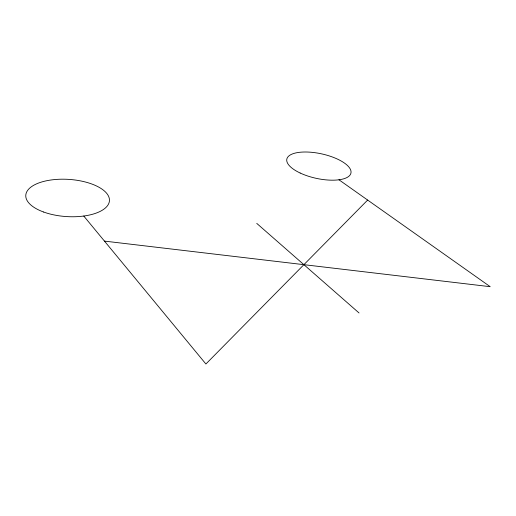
<?xml version="1.0" encoding="UTF-8"?>
<svg xmlns="http://www.w3.org/2000/svg" width="516" height="516" viewBox="0 0 516 516"><rect width="100%" height="100%" fill="white"/><g stroke="black" fill="none" stroke-linecap="round" stroke-linejoin="round"><path stroke-width="0.77" d="M367.644 200.06L205.903 363.999L83.773 216.043M104.458 241.101L490.2 286.69L338.96 179.787M256.755 223.389L359.046 312.967M300.164 173.021A32.805 12.526 12.3 0 0 350.899 173.253A32.805 12.526 12.3 0 0 305.601 152.001A32.805 12.526 12.3 0 0 300.164 173.021M43.608 212.018A41.912 18.628 3.7 0 0 109.295 201.795A41.912 18.628 3.7 0 0 49.936 180.149A41.912 18.628 3.7 0 0 43.608 212.018"/></g></svg>
